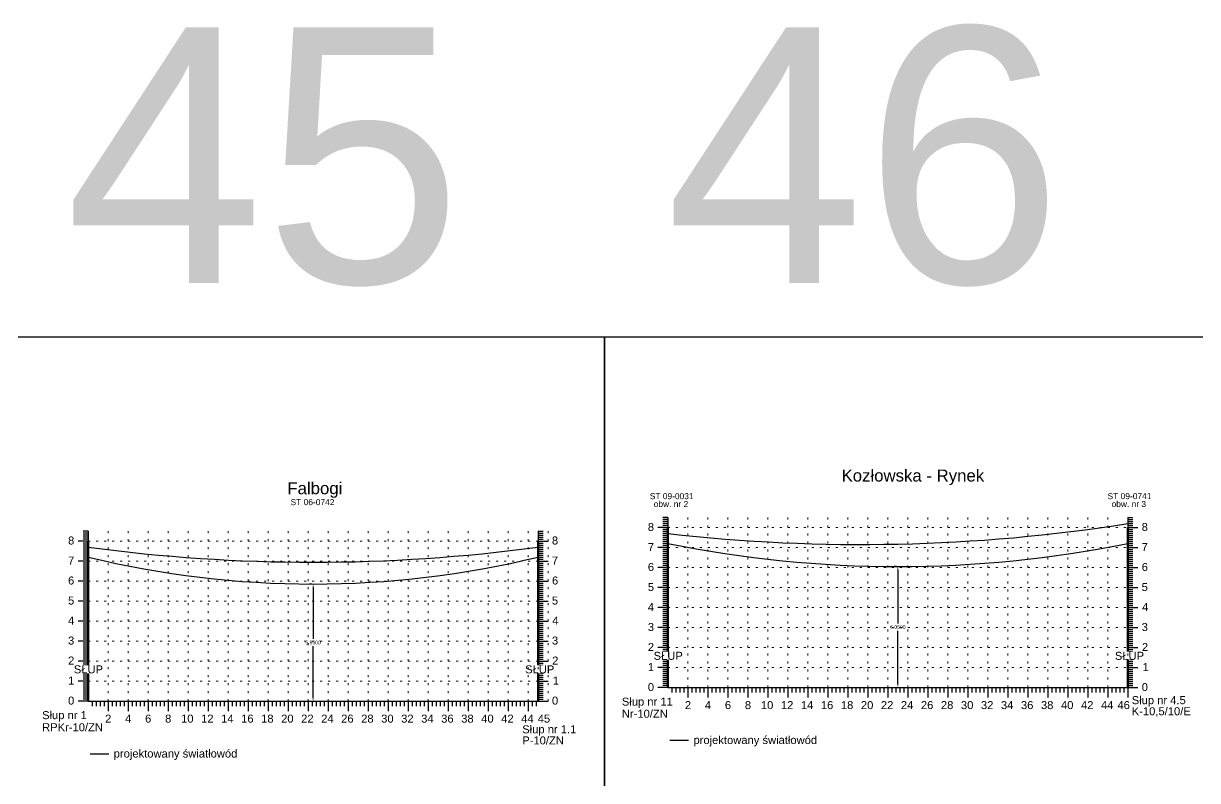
# Model space of a CAD drawing. Header units: metres. Extents: x -155 to 1812, y 681 to 886.
# Drawn here: x 1015.5 to 1074.2, y 838.4 to 876.2 of the extents above; entities that cross this region are included whole.
import ezdxf

# ---------------------------------------------------------------- set-up
doc = ezdxf.new("R2010")
doc.units = ezdxf.units.M
doc.header["$MEASUREMENT"] = 0
doc.linetypes.add('ACAD_ISO07W100', pattern=[3, 0, -3])
doc.layers.add('ramka', color=7, linetype='Continuous', plot=False)
doc.styles.get("Standard").update_dxf_attribs({"font": 'arial.ttf'})
doc.dimstyles.get("Standard").update_dxf_attribs({"dimtxt": 0.18, "dimasz": 0.18, "dimexe": 0.18, "dimexo": 0.0625, "dimgap": 0.09, "dimtad": 0, "dimtih": 1, "dimtoh": 1, "dimdec": 4, "dimzin": 0, "dimdsep": 46, "dimtxsty": 'Standard', "dimcen": 0.09, "dimadec": 0, "dimazin": 0, "dimtfac": 1, "dimtdec": 4, "dimtofl": 0, "dimtmove": 0, "dimatfit": 3, "dimfxl": 1, "dimtolj": 1, "dimtzin": 0, "dimarcsym": 0})

# ---------------------------------------------------------------- blocks, each defined once
blk = doc.blocks.new('*D214')
at = {"color": 0, "lineweight": -2}
for p, q in [((1059.14, 849.048), (1059.023, 849.048)), ((1059.203, 848.868), (1059.203, 846.205)), ((1059.203, 843.178), (1059.203, 845.841)), ((1050.365, 842.998), (1059.383, 842.998))]:
    blk.add_line(p, q, dxfattribs=at)
at = {"color": 0}
for points in [[(1059.233, 848.868), (1059.173, 848.868), (1059.203, 849.048)], [(1059.173, 843.178), (1059.233, 843.178), (1059.203, 842.998)]]:
    blk.add_solid(points, dxfattribs=at)
at = {"layer": 'Defpoints', "color": 0}
for p in [(1059.203, 849.048), (1050.303, 842.998), (1059.203, 842.998)]:
    blk.add_point(p, dxfattribs=at)
at = {"color": 0, "lineweight": 25, "insert": (1059.203, 846.023), "char_height": 0.18, "attachment_point": 5}
blk.add_mtext('\\A1;6.0500', dxfattribs=at)
blk = doc.blocks.new('*D340')
at = {"color": 0, "lineweight": -2}
for p, q in [((1029.912, 848.171), (1029.794, 848.171)), ((1029.974, 847.991), (1029.974, 845.428)), ((1029.974, 842.501), (1029.974, 845.064)), ((1021.387, 842.321), (1030.154, 842.321))]:
    blk.add_line(p, q, dxfattribs=at)
at = {"color": 0}
for points in [[(1030.004, 847.991), (1029.944, 847.991), (1029.974, 848.171)], [(1029.944, 842.501), (1030.004, 842.501), (1029.974, 842.321)]]:
    blk.add_solid(points, dxfattribs=at)
at = {"layer": 'Defpoints', "color": 0}
for p in [(1029.974, 848.171), (1021.324, 842.321), (1029.974, 842.321)]:
    blk.add_point(p, dxfattribs=at)
at = {"color": 0, "lineweight": 25, "insert": (1029.974, 845.246), "char_height": 0.18, "attachment_point": 5}
blk.add_mtext('\\A1;5.8500', dxfattribs=at)

msp = doc.modelspace()

# ---------------------------------------------------------------- linework, layer by layer
for p, q in [((1047.70284, 851.49771), (1047.45284, 851.49771)), ((1047.70284, 851.49771), (1047.70284, 842.99771)), ((1070.70284, 851.49771), (1070.70284, 842.99771)), ((1070.70284, 851.49771), (1070.95284, 851.49771)), ((1047.70284, 850.99771), (1047.20284, 850.99771)), ((1047.70284, 850.99771), (1047.20284, 850.99771)), ((1047.70284, 851.39771), (1047.45284, 851.39771)), ((1047.70284, 851.29771), (1047.45284, 851.29771)), ((1047.70284, 851.19771), (1047.45284, 851.19771)), ((1047.70284, 851.09771), (1047.45284, 851.09771)), ((1070.70284, 851.39771), (1070.95284, 851.39771)), ((1070.70284, 851.29771), (1070.95284, 851.29771)), ((1070.70284, 851.19771), (1070.95284, 851.19771)), ((1070.70284, 851.09771), (1070.95284, 851.09771)), ((1070.70284, 850.99771), (1071.20284, 850.99771)), ((1070.70284, 850.99771), (1071.20284, 850.99771)), ((1018.72405, 850.32124), (1018.22405, 850.32124)), ((1018.72405, 850.32124), (1018.22405, 850.32124)), ((1018.72405, 850.82124), (1018.47405, 850.82124)), ((1018.72405, 850.72124), (1018.47405, 850.72124)), ((1018.72405, 850.62124), (1018.47405, 850.62124)), ((1018.72405, 850.52124), (1018.47405, 850.52124)), ((1018.72405, 850.42124), (1018.47405, 850.42124)), ((1018.72405, 850.82124), (1018.72405, 842.32124)), ((1041.22405, 850.82124), (1041.22405, 842.32124)), ((1041.22405, 850.82124), (1041.47405, 850.82124)), ((1041.22405, 850.72124), (1041.47405, 850.72124)), ((1041.22405, 850.62124), (1041.47405, 850.62124)), ((1041.22405, 850.52124), (1041.47405, 850.52124)), ((1041.22405, 850.42124), (1041.47405, 850.42124)), ((1041.22405, 850.32124), (1041.72405, 850.32124)), ((1041.22405, 850.32124), (1041.72405, 850.32124)), ((1047.70284, 850.89771), (1047.45284, 850.89771)), ((1047.70284, 850.79771), (1047.45284, 850.79771)), ((1047.70284, 850.69771), (1047.45284, 850.69771)), ((1047.70284, 850.59771), (1047.45284, 850.59771)), ((1047.70284, 850.49771), (1047.45284, 850.49771)), ((1047.70284, 850.39771), (1047.45284, 850.39771)), ((1070.70284, 850.89771), (1070.95284, 850.89771)), ((1070.70284, 850.79771), (1070.95284, 850.79771)), ((1070.70284, 850.69771), (1070.95284, 850.69771)), ((1070.70284, 850.59771), (1070.95284, 850.59771)), ((1070.70284, 850.49771), (1070.95284, 850.49771)), ((1070.70284, 850.39771), (1070.95284, 850.39771)), ((1018.72405, 850.22124), (1018.47405, 850.22124)), ((1018.72405, 850.12124), (1018.47405, 850.12124)), ((1018.72405, 850.02124), (1018.47405, 850.02124)), ((1018.72405, 849.92124), (1018.47405, 849.92124)), ((1018.72405, 849.82124), (1018.47405, 849.82124)), ((1041.22405, 850.22124), (1041.47405, 850.22124)), ((1041.22405, 850.12124), (1041.47405, 850.12124)), ((1041.22405, 850.02124), (1041.47405, 850.02124)), ((1041.22405, 849.92124), (1041.47405, 849.92124)), ((1041.22405, 849.82124), (1041.47405, 849.82124)), ((1047.70284, 849.99771), (1047.20284, 849.99771)), ((1047.70284, 849.99771), (1047.20284, 849.99771)), ((1047.70284, 850.29771), (1047.45284, 850.29771)), ((1047.70284, 850.19771), (1047.45284, 850.19771)), ((1047.70284, 850.09771), (1047.45284, 850.09771)), ((1047.70284, 849.89771), (1047.45284, 849.89771)), ((1047.70284, 849.79771), (1047.45284, 849.79771)), ((1070.70284, 850.29771), (1070.95284, 850.29771)), ((1070.70284, 850.19771), (1070.95284, 850.19771)), ((1070.70284, 850.09771), (1070.95284, 850.09771)), ((1070.70284, 849.99771), (1071.20284, 849.99771)), ((1070.70284, 849.99771), (1071.20284, 849.99771)), ((1070.70284, 849.89771), (1070.95284, 849.89771)), ((1070.70284, 849.79771), (1070.95284, 849.79771)), ((1018.72405, 849.32124), (1018.22405, 849.32124)), ((1018.72405, 849.32124), (1018.22405, 849.32124)), ((1018.72405, 849.72124), (1018.47405, 849.72124)), ((1018.72405, 849.62124), (1018.47405, 849.62124)), ((1018.72405, 849.52124), (1018.47405, 849.52124)), ((1018.72405, 849.42124), (1018.47405, 849.42124)), ((1018.72405, 849.22124), (1018.47405, 849.22124)), ((1041.22405, 849.72124), (1041.47405, 849.72124)), ((1041.22405, 849.62124), (1041.47405, 849.62124)), ((1041.22405, 849.52124), (1041.47405, 849.52124)), ((1041.22405, 849.42124), (1041.47405, 849.42124)), ((1041.22405, 849.32124), (1041.72405, 849.32124)), ((1041.22405, 849.32124), (1041.72405, 849.32124)), ((1041.22405, 849.22124), (1041.47405, 849.22124)), ((1047.70284, 849.69771), (1047.45284, 849.69771)), ((1047.70284, 849.59771), (1047.45284, 849.59771)), ((1047.70284, 849.49771), (1047.45284, 849.49771)), ((1047.70284, 849.39771), (1047.45284, 849.39771)), ((1047.70284, 849.29771), (1047.45284, 849.29771)), ((1047.70284, 849.19771), (1047.45284, 849.19771)), ((1070.70284, 849.69771), (1070.95284, 849.69771)), ((1070.70284, 849.59771), (1070.95284, 849.59771)), ((1070.70284, 849.49771), (1070.95284, 849.49771)), ((1070.70284, 849.39771), (1070.95284, 849.39771)), ((1070.70284, 849.29771), (1070.95284, 849.29771)), ((1070.70284, 849.19771), (1070.95284, 849.19771)), ((1018.72405, 849.12124), (1018.47405, 849.12124)), ((1018.72405, 849.02124), (1018.47405, 849.02124)), ((1018.72405, 848.92124), (1018.47405, 848.92124)), ((1018.72405, 848.82124), (1018.47405, 848.82124)), ((1018.72405, 848.72124), (1018.47405, 848.72124)), ((1018.72405, 848.62124), (1018.47405, 848.62124)), ((1041.22405, 849.12124), (1041.47405, 849.12124)), ((1041.22405, 849.02124), (1041.47405, 849.02124)), ((1041.22405, 848.92124), (1041.47405, 848.92124)), ((1041.22405, 848.82124), (1041.47405, 848.82124)), ((1041.22405, 848.72124), (1041.47405, 848.72124)), ((1041.22405, 848.62124), (1041.47405, 848.62124)), ((1047.70284, 848.99771), (1047.20284, 848.99771)), ((1047.70284, 848.99771), (1047.20284, 848.99771)), ((1047.70284, 849.09771), (1047.45284, 849.09771)), ((1047.70284, 848.89771), (1047.45284, 848.89771)), ((1047.70284, 848.79771), (1047.45284, 848.79771)), ((1047.70284, 848.69771), (1047.45284, 848.69771)), ((1047.70284, 848.59771), (1047.45284, 848.59771)), ((1070.70284, 849.09771), (1070.95284, 849.09771)), ((1070.70284, 848.99771), (1071.20284, 848.99771)), ((1070.70284, 848.99771), (1071.20284, 848.99771)), ((1070.70284, 848.89771), (1070.95284, 848.89771)), ((1070.70284, 848.79771), (1070.95284, 848.79771)), ((1070.70284, 848.69771), (1070.95284, 848.69771)), ((1070.70284, 848.59771), (1070.95284, 848.59771)), ((1018.72405, 848.32124), (1018.22405, 848.32124)), ((1018.72405, 848.32124), (1018.22405, 848.32124)), ((1018.72405, 848.52124), (1018.47405, 848.52124)), ((1018.72405, 848.42124), (1018.47405, 848.42124)), ((1018.72405, 848.22124), (1018.47405, 848.22124)), ((1018.72405, 848.12124), (1018.47405, 848.12124)), ((1018.72405, 848.02124), (1018.47405, 848.02124)), ((1041.22405, 848.52124), (1041.47405, 848.52124)), ((1041.22405, 848.42124), (1041.47405, 848.42124)), ((1041.22405, 848.32124), (1041.72405, 848.32124)), ((1041.22405, 848.32124), (1041.72405, 848.32124)), ((1041.22405, 848.22124), (1041.47405, 848.22124)), ((1041.22405, 848.12124), (1041.47405, 848.12124)), ((1041.22405, 848.02124), (1041.47405, 848.02124)), ((1047.70284, 847.99771), (1047.20284, 847.99771)), ((1047.70284, 847.99771), (1047.20284, 847.99771)), ((1047.70284, 848.49771), (1047.45284, 848.49771)), ((1047.70284, 848.39771), (1047.45284, 848.39771)), ((1047.70284, 848.29771), (1047.45284, 848.29771)), ((1047.70284, 848.19771), (1047.45284, 848.19771)), ((1047.70284, 848.09771), (1047.45284, 848.09771)), ((1070.70284, 848.49771), (1070.95284, 848.49771)), ((1070.70284, 848.39771), (1070.95284, 848.39771)), ((1070.70284, 848.29771), (1070.95284, 848.29771)), ((1070.70284, 848.19771), (1070.95284, 848.19771)), ((1070.70284, 848.09771), (1070.95284, 848.09771)), ((1070.70284, 847.99771), (1071.20284, 847.99771)), ((1070.70284, 847.99771), (1071.20284, 847.99771)), ((1018.72405, 847.92124), (1018.47405, 847.92124)), ((1018.72405, 847.82124), (1018.47405, 847.82124)), ((1018.72405, 847.72124), (1018.47405, 847.72124)), ((1018.72405, 847.62124), (1018.47405, 847.62124)), ((1018.72405, 847.52124), (1018.47405, 847.52124)), ((1018.72405, 847.42124), (1018.47405, 847.42124)), ((1041.22405, 847.92124), (1041.47405, 847.92124)), ((1041.22405, 847.82124), (1041.47405, 847.82124)), ((1041.22405, 847.72124), (1041.47405, 847.72124)), ((1041.22405, 847.62124), (1041.47405, 847.62124)), ((1041.22405, 847.52124), (1041.47405, 847.52124)), ((1041.22405, 847.42124), (1041.47405, 847.42124)), ((1047.70284, 847.89771), (1047.45284, 847.89771)), ((1047.70284, 847.79771), (1047.45284, 847.79771)), ((1047.70284, 847.69771), (1047.45284, 847.69771)), ((1047.70284, 847.59771), (1047.45284, 847.59771)), ((1047.70284, 847.49771), (1047.45284, 847.49771)), ((1047.70284, 847.39771), (1047.45284, 847.39771)), ((1070.70284, 847.89771), (1070.95284, 847.89771)), ((1070.70284, 847.79771), (1070.95284, 847.79771)), ((1070.70284, 847.69771), (1070.95284, 847.69771)), ((1070.70284, 847.59771), (1070.95284, 847.59771)), ((1070.70284, 847.49771), (1070.95284, 847.49771)), ((1070.70284, 847.39771), (1070.95284, 847.39771)), ((1018.72405, 847.32124), (1018.22405, 847.32124)), ((1018.72405, 847.32124), (1018.22405, 847.32124)), ((1018.72405, 847.22124), (1018.47405, 847.22124)), ((1018.72405, 847.12124), (1018.47405, 847.12124)), ((1018.72405, 847.02124), (1018.47405, 847.02124)), ((1018.72405, 846.92124), (1018.47405, 846.92124)), ((1018.72405, 846.82124), (1018.47405, 846.82124)), ((1041.22405, 847.32124), (1041.72405, 847.32124)), ((1041.22405, 847.32124), (1041.72405, 847.32124)), ((1041.22405, 847.22124), (1041.47405, 847.22124)), ((1041.22405, 847.12124), (1041.47405, 847.12124)), ((1041.22405, 847.02124), (1041.47405, 847.02124)), ((1041.22405, 846.92124), (1041.47405, 846.92124)), ((1041.22405, 846.82124), (1041.47405, 846.82124)), ((1047.70284, 846.99771), (1047.20284, 846.99771)), ((1047.70284, 846.99771), (1047.20284, 846.99771)), ((1047.70284, 847.29771), (1047.45284, 847.29771)), ((1047.70284, 847.19771), (1047.45284, 847.19771)), ((1047.70284, 847.09771), (1047.45284, 847.09771)), ((1047.70284, 846.89771), (1047.45284, 846.89771)), ((1047.70284, 846.79771), (1047.45284, 846.79771)), ((1070.70284, 847.29771), (1070.95284, 847.29771)), ((1070.70284, 847.19771), (1070.95284, 847.19771)), ((1070.70284, 847.09771), (1070.95284, 847.09771)), ((1070.70284, 846.99771), (1071.20284, 846.99771)), ((1070.70284, 846.99771), (1071.20284, 846.99771)), ((1070.70284, 846.89771), (1070.95284, 846.89771)), ((1070.70284, 846.79771), (1070.95284, 846.79771)), ((1018.72405, 846.32124), (1018.22405, 846.32124)), ((1018.72405, 846.32124), (1018.22405, 846.32124)), ((1018.72405, 846.72124), (1018.47405, 846.72124)), ((1018.72405, 846.62124), (1018.47405, 846.62124)), ((1018.72405, 846.52124), (1018.47405, 846.52124)), ((1018.72405, 846.42124), (1018.47405, 846.42124)), ((1018.72405, 846.22124), (1018.47405, 846.22124)), ((1041.22405, 846.72124), (1041.47405, 846.72124)), ((1041.22405, 846.62124), (1041.47405, 846.62124)), ((1041.22405, 846.52124), (1041.47405, 846.52124)), ((1041.22405, 846.42124), (1041.47405, 846.42124)), ((1041.22405, 846.32124), (1041.72405, 846.32124)), ((1041.22405, 846.32124), (1041.72405, 846.32124)), ((1041.22405, 846.22124), (1041.47405, 846.22124)), ((1047.70284, 846.69771), (1047.45284, 846.69771)), ((1047.70284, 846.59771), (1047.45284, 846.59771)), ((1047.70284, 846.49771), (1047.45284, 846.49771)), ((1047.70284, 846.39771), (1047.45284, 846.39771)), ((1047.70284, 846.29771), (1047.45284, 846.29771)), ((1070.70284, 846.69771), (1070.95284, 846.69771)), ((1070.70284, 846.59771), (1070.95284, 846.59771)), ((1070.70284, 846.49771), (1070.95284, 846.49771)), ((1070.70284, 846.39771), (1070.95284, 846.39771)), ((1070.70284, 846.29771), (1070.95284, 846.29771)), ((1018.72405, 846.12124), (1018.47405, 846.12124)), ((1018.72405, 846.02124), (1018.47405, 846.02124)), ((1018.72405, 845.92124), (1018.47405, 845.92124)), ((1018.72405, 845.82124), (1018.47405, 845.82124)), ((1018.72405, 845.72124), (1018.47405, 845.72124)), ((1018.72405, 845.62124), (1018.47405, 845.62124)), ((1041.22405, 846.12124), (1041.47405, 846.12124)), ((1041.22405, 846.02124), (1041.47405, 846.02124)), ((1041.22405, 845.92124), (1041.47405, 845.92124)), ((1041.22405, 845.82124), (1041.47405, 845.82124)), ((1041.22405, 845.72124), (1041.47405, 845.72124)), ((1041.22405, 845.62124), (1041.47405, 845.62124)), ((1047.70284, 845.99771), (1047.20284, 845.99771)), ((1047.70284, 845.99771), (1047.20284, 845.99771)), ((1047.70284, 846.19771), (1047.45284, 846.19771)), ((1047.70284, 846.09771), (1047.45284, 846.09771)), ((1047.70284, 845.89771), (1047.45284, 845.89771)), ((1047.70284, 845.79771), (1047.45284, 845.79771)), ((1047.70284, 845.69771), (1047.45284, 845.69771)), ((1070.70284, 846.19771), (1070.95284, 846.19771)), ((1070.70284, 846.09771), (1070.95284, 846.09771)), ((1070.70284, 845.99771), (1071.20284, 845.99771)), ((1070.70284, 845.99771), (1071.20284, 845.99771)), ((1070.70284, 845.89771), (1070.95284, 845.89771)), ((1070.70284, 845.79771), (1070.95284, 845.79771)), ((1070.70284, 845.69771), (1070.95284, 845.69771)), ((1018.72405, 845.32124), (1018.22405, 845.32124)), ((1018.72405, 845.32124), (1018.22405, 845.32124)), ((1018.72405, 845.52124), (1018.47405, 845.52124)), ((1018.72405, 845.42124), (1018.47405, 845.42124)), ((1018.72405, 845.22124), (1018.47405, 845.22124)), ((1018.72405, 845.12124), (1018.47405, 845.12124)), ((1041.22405, 845.52124), (1041.47405, 845.52124)), ((1041.22405, 845.42124), (1041.47405, 845.42124)), ((1041.22405, 845.32124), (1041.72405, 845.32124)), ((1041.22405, 845.32124), (1041.72405, 845.32124)), ((1041.22405, 845.22124), (1041.47405, 845.22124)), ((1041.22405, 845.12124), (1041.47405, 845.12124)), ((1047.70284, 845.59771), (1047.45284, 845.59771)), ((1047.70284, 845.49771), (1047.45284, 845.49771)), ((1047.70284, 845.39771), (1047.45284, 845.39771)), ((1047.70284, 845.29771), (1047.45284, 845.29771)), ((1047.70284, 845.19771), (1047.45284, 845.19771)), ((1047.70284, 845.09771), (1047.45284, 845.09771)), ((1070.70284, 845.59771), (1070.95284, 845.59771)), ((1070.70284, 845.49771), (1070.95284, 845.49771)), ((1070.70284, 845.39771), (1070.95284, 845.39771)), ((1070.70284, 845.29771), (1070.95284, 845.29771)), ((1070.70284, 845.19771), (1070.95284, 845.19771)), ((1070.70284, 845.09771), (1070.95284, 845.09771)), ((1018.72405, 845.02124), (1018.47405, 845.02124)), ((1018.72405, 844.92124), (1018.47405, 844.92124)), ((1018.72405, 844.82124), (1018.47405, 844.82124)), ((1018.72405, 844.72124), (1018.47405, 844.72124)), ((1018.72405, 844.62124), (1018.47405, 844.62124)), ((1018.72405, 844.52124), (1018.47405, 844.52124)), ((1041.22405, 845.02124), (1041.47405, 845.02124)), ((1041.22405, 844.92124), (1041.47405, 844.92124)), ((1041.22405, 844.82124), (1041.47405, 844.82124)), ((1041.22405, 844.72124), (1041.47405, 844.72124)), ((1041.22405, 844.62124), (1041.47405, 844.62124)), ((1041.22405, 844.52124), (1041.47405, 844.52124)), ((1047.70284, 844.99771), (1047.20284, 844.99771)), ((1047.70284, 844.99771), (1047.20284, 844.99771)), ((1047.70284, 844.89771), (1047.45284, 844.89771)), ((1047.70284, 844.79771), (1047.45284, 844.79771)), ((1047.70284, 844.69771), (1047.45284, 844.69771)), ((1047.70284, 844.59771), (1047.45284, 844.59771)), ((1047.70284, 844.49771), (1047.45284, 844.49771)), ((1070.70284, 844.99771), (1071.20284, 844.99771)), ((1070.70284, 844.99771), (1071.20284, 844.99771)), ((1070.70284, 844.89771), (1070.95284, 844.89771)), ((1070.70284, 844.79771), (1070.95284, 844.79771)), ((1070.70284, 844.69771), (1070.95284, 844.69771)), ((1070.70284, 844.59771), (1070.95284, 844.59771)), ((1070.70284, 844.49771), (1070.95284, 844.49771)), ((1018.72405, 844.32124), (1018.22405, 844.32124)), ((1018.72405, 844.32124), (1018.22405, 844.32124)), ((1018.72405, 844.42124), (1018.47405, 844.42124)), ((1018.72405, 844.22124), (1018.47405, 844.22124)), ((1018.72405, 844.12124), (1018.47405, 844.12124)), ((1018.72405, 844.02124), (1018.47405, 844.02124)), ((1018.72405, 843.92124), (1018.47405, 843.92124)), ((1041.22405, 844.42124), (1041.47405, 844.42124)), ((1041.22405, 844.32124), (1041.72405, 844.32124)), ((1041.22405, 844.32124), (1041.72405, 844.32124)), ((1041.22405, 844.22124), (1041.47405, 844.22124)), ((1041.22405, 844.12124), (1041.47405, 844.12124)), ((1041.22405, 844.02124), (1041.47405, 844.02124)), ((1041.22405, 843.92124), (1041.47405, 843.92124)), ((1047.70284, 843.99771), (1047.20284, 843.99771)), ((1047.70284, 843.99771), (1047.20284, 843.99771)), ((1047.70284, 844.39771), (1047.45284, 844.39771)), ((1047.70284, 844.29771), (1047.45284, 844.29771)), ((1047.70284, 844.19771), (1047.45284, 844.19771)), ((1047.70284, 844.09771), (1047.45284, 844.09771)), ((1047.70284, 843.89771), (1047.45284, 843.89771)), ((1070.70284, 844.39771), (1070.95284, 844.39771)), ((1070.70284, 844.29771), (1070.95284, 844.29771)), ((1070.70284, 844.19771), (1070.95284, 844.19771)), ((1070.70284, 844.09771), (1070.95284, 844.09771)), ((1070.70284, 843.99771), (1071.20284, 843.99771)), ((1070.70284, 843.99771), (1071.20284, 843.99771)), ((1070.70284, 843.89771), (1070.95284, 843.89771)), ((1018.72405, 843.32124), (1018.22405, 843.32124)), ((1018.72405, 843.32124), (1018.22405, 843.32124)), ((1018.72405, 843.82124), (1018.47405, 843.82124)), ((1018.72405, 843.72124), (1018.47405, 843.72124)), ((1018.72405, 843.62124), (1018.47405, 843.62124)), ((1018.72405, 843.52124), (1018.47405, 843.52124)), ((1018.72405, 843.42124), (1018.47405, 843.42124)), ((1041.22405, 843.82124), (1041.47405, 843.82124)), ((1041.22405, 843.72124), (1041.47405, 843.72124)), ((1041.22405, 843.62124), (1041.47405, 843.62124)), ((1041.22405, 843.52124), (1041.47405, 843.52124)), ((1041.22405, 843.42124), (1041.47405, 843.42124)), ((1041.22405, 843.32124), (1041.72405, 843.32124)), ((1041.22405, 843.32124), (1041.72405, 843.32124)), ((1047.70284, 843.79771), (1047.45284, 843.79771)), ((1047.70284, 843.69771), (1047.45284, 843.69771)), ((1047.70284, 843.59771), (1047.45284, 843.59771)), ((1047.70284, 843.49771), (1047.45284, 843.49771)), ((1047.70284, 843.39771), (1047.45284, 843.39771)), ((1047.70284, 843.29771), (1047.45284, 843.29771)), ((1070.70284, 843.79771), (1070.95284, 843.79771)), ((1070.70284, 843.69771), (1070.95284, 843.69771)), ((1070.70284, 843.59771), (1070.95284, 843.59771)), ((1070.70284, 843.49771), (1070.95284, 843.49771)), ((1070.70284, 843.39771), (1070.95284, 843.39771)), ((1070.70284, 843.29771), (1070.95284, 843.29771)), ((1018.72405, 843.22124), (1018.47405, 843.22124)), ((1018.72405, 843.12124), (1018.47405, 843.12124)), ((1018.72405, 843.02124), (1018.47405, 843.02124)), ((1018.72405, 842.92124), (1018.47405, 842.92124)), ((1018.72405, 842.82124), (1018.47405, 842.82124)), ((1018.72405, 842.72124), (1018.47405, 842.72124)), ((1041.22405, 843.22124), (1041.47405, 843.22124)), ((1041.22405, 843.12124), (1041.47405, 843.12124)), ((1041.22405, 843.02124), (1041.47405, 843.02124)), ((1041.22405, 842.92124), (1041.47405, 842.92124)), ((1041.22405, 842.82124), (1041.47405, 842.82124)), ((1041.22405, 842.72124), (1041.47405, 842.72124)), ((1047.70284, 842.99771), (1047.20284, 842.99771)), ((1047.70284, 843.19771), (1047.45284, 843.19771)), ((1047.70284, 843.09771), (1047.45284, 843.09771)), ((1047.70284, 842.99771), (1047.45284, 842.99771)), ((1047.70284, 842.99771), (1070.70284, 842.99771)), ((1047.90284, 842.99771), (1047.90284, 842.74771)), ((1048.10284, 842.99771), (1048.10284, 842.74771)), ((1048.30284, 842.99771), (1048.30284, 842.74771)), ((1048.50284, 842.99771), (1048.50284, 842.74771)), ((1048.70284, 842.99771), (1048.70284, 842.49771)), ((1048.90284, 842.99771), (1048.90284, 842.74771)), ((1049.10284, 842.99771), (1049.10284, 842.74771)), ((1049.30284, 842.99771), (1049.30284, 842.74771)), ((1049.50284, 842.99771), (1049.50284, 842.74771)), ((1049.70284, 842.99771), (1049.70284, 842.49771)), ((1049.90284, 842.99771), (1049.90284, 842.74771)), ((1050.10284, 842.99771), (1050.10284, 842.74771)), ((1050.30284, 842.99771), (1050.30284, 842.74771)), ((1050.50284, 842.99771), (1050.50284, 842.74771)), ((1050.70284, 842.99771), (1050.70284, 842.49771)), ((1050.90284, 842.99771), (1050.90284, 842.74771)), ((1051.10284, 842.99771), (1051.10284, 842.74771)), ((1051.30284, 842.99771), (1051.30284, 842.74771)), ((1051.50284, 842.99771), (1051.50284, 842.74771)), ((1051.70284, 842.99771), (1051.70284, 842.49771)), ((1051.90284, 842.99771), (1051.90284, 842.74771)), ((1052.10284, 842.99771), (1052.10284, 842.74771)), ((1052.30284, 842.99771), (1052.30284, 842.74771)), ((1052.50284, 842.99771), (1052.50284, 842.74771)), ((1052.70284, 842.99771), (1052.70284, 842.49771)), ((1052.90284, 842.99771), (1052.90284, 842.74771)), ((1053.10284, 842.99771), (1053.10284, 842.74771)), ((1053.30284, 842.99771), (1053.30284, 842.74771)), ((1053.50284, 842.99771), (1053.50284, 842.74771)), ((1053.70284, 842.99771), (1053.70284, 842.49771)), ((1053.90284, 842.99771), (1053.90284, 842.74771)), ((1054.10284, 842.99771), (1054.10284, 842.74771)), ((1054.30284, 842.99771), (1054.30284, 842.74771)), ((1054.50284, 842.99771), (1054.50284, 842.74771)), ((1054.70284, 842.99771), (1054.70284, 842.49771)), ((1054.90284, 842.99771), (1054.90284, 842.74771)), ((1055.10284, 842.99771), (1055.10284, 842.74771)), ((1055.30284, 842.99771), (1055.30284, 842.74771)), ((1055.50284, 842.99771), (1055.50284, 842.74771)), ((1055.70284, 842.99771), (1055.70284, 842.49771)), ((1055.90284, 842.99771), (1055.90284, 842.74771)), ((1056.10284, 842.99771), (1056.10284, 842.74771)), ((1056.30284, 842.99771), (1056.30284, 842.74771)), ((1056.50284, 842.99771), (1056.50284, 842.74771)), ((1056.70284, 842.99771), (1056.70284, 842.49771)), ((1056.90284, 842.99771), (1056.90284, 842.74771)), ((1057.10284, 842.99771), (1057.10284, 842.74771)), ((1057.30284, 842.99771), (1057.30284, 842.74771)), ((1057.50284, 842.99771), (1057.50284, 842.74771)), ((1057.70284, 842.99771), (1057.70284, 842.49771)), ((1057.90284, 842.99771), (1057.90284, 842.74771)), ((1058.10284, 842.99771), (1058.10284, 842.74771)), ((1058.30284, 842.99771), (1058.30284, 842.74771)), ((1058.50284, 842.99771), (1058.50284, 842.74771)), ((1058.70284, 842.99771), (1058.70284, 842.49771)), ((1058.90284, 842.99771), (1058.90284, 842.74771)), ((1059.10284, 842.99771), (1059.10284, 842.74771)), ((1059.30284, 842.99771), (1059.30284, 842.74771)), ((1059.50284, 842.99771), (1059.50284, 842.74771)), ((1059.70284, 842.99771), (1059.70284, 842.49771)), ((1059.90284, 842.99771), (1059.90284, 842.74771)), ((1060.10284, 842.99771), (1060.10284, 842.74771)), ((1060.30284, 842.99771), (1060.30284, 842.74771)), ((1060.50284, 842.99771), (1060.50284, 842.74771)), ((1060.70284, 842.99771), (1060.70284, 842.49771)), ((1060.90284, 842.99771), (1060.90284, 842.74771)), ((1061.10284, 842.99771), (1061.10284, 842.74771)), ((1061.30284, 842.99771), (1061.30284, 842.74771)), ((1061.50284, 842.99771), (1061.50284, 842.74771)), ((1061.70284, 842.99771), (1061.70284, 842.49771)), ((1061.90284, 842.99771), (1061.90284, 842.74771)), ((1062.10284, 842.99771), (1062.10284, 842.74771)), ((1062.30284, 842.99771), (1062.30284, 842.74771)), ((1062.50284, 842.99771), (1062.50284, 842.74771)), ((1062.70284, 842.99771), (1062.70284, 842.49771)), ((1062.90284, 842.99771), (1062.90284, 842.74771)), ((1063.10284, 842.99771), (1063.10284, 842.74771)), ((1063.30284, 842.99771), (1063.30284, 842.74771)), ((1063.50284, 842.99771), (1063.50284, 842.74771)), ((1063.70284, 842.99771), (1063.70284, 842.49771)), ((1063.90284, 842.99771), (1063.90284, 842.74771)), ((1064.10284, 842.99771), (1064.10284, 842.74771)), ((1064.30284, 842.99771), (1064.30284, 842.74771)), ((1064.50284, 842.99771), (1064.50284, 842.74771)), ((1064.70284, 842.99771), (1064.70284, 842.49771)), ((1064.90284, 842.99771), (1064.90284, 842.74771)), ((1065.10284, 842.99771), (1065.10284, 842.74771)), ((1065.30284, 842.99771), (1065.30284, 842.74771)), ((1065.50284, 842.99771), (1065.50284, 842.74771)), ((1065.70284, 842.99771), (1065.70284, 842.49771)), ((1065.90284, 842.99771), (1065.90284, 842.74771)), ((1066.10284, 842.99771), (1066.10284, 842.74771)), ((1066.30284, 842.99771), (1066.30284, 842.74771)), ((1066.50284, 842.99771), (1066.50284, 842.74771)), ((1066.70284, 842.99771), (1066.70284, 842.49771)), ((1066.70284, 842.99771), (1066.70284, 842.49771)), ((1066.90284, 842.99771), (1066.90284, 842.74771)), ((1067.10284, 842.99771), (1067.10284, 842.74771)), ((1067.30284, 842.99771), (1067.30284, 842.74771)), ((1067.50284, 842.99771), (1067.50284, 842.74771)), ((1067.70284, 842.99771), (1067.70284, 842.49771)), ((1067.70284, 842.99771), (1067.70284, 842.49771)), ((1067.90284, 842.99771), (1067.90284, 842.74771)), ((1068.10284, 842.99771), (1068.10284, 842.74771)), ((1068.30284, 842.99771), (1068.30284, 842.74771)), ((1068.50284, 842.99771), (1068.50284, 842.74771)), ((1068.70284, 842.99771), (1068.70284, 842.49771)), ((1068.70284, 842.99771), (1068.70284, 842.49771)), ((1068.90284, 842.99771), (1068.90284, 842.74771)), ((1069.10284, 842.99771), (1069.10284, 842.74771)), ((1069.30284, 842.99771), (1069.30284, 842.74771)), ((1069.50284, 842.99771), (1069.50284, 842.74771)), ((1069.70284, 842.99771), (1069.70284, 842.49771)), ((1069.70284, 842.99771), (1069.70284, 842.49771)), ((1069.90284, 842.99771), (1069.90284, 842.74771)), ((1070.10284, 842.99771), (1070.10284, 842.74771)), ((1070.30284, 842.99771), (1070.30284, 842.74771)), ((1070.50284, 842.99771), (1070.50284, 842.74771)), ((1070.70284, 843.19771), (1070.95284, 843.19771)), ((1070.70284, 843.09771), (1070.95284, 843.09771)), ((1070.70284, 842.99771), (1071.20284, 842.99771)), ((1070.70284, 842.99771), (1070.95284, 842.99771)), ((1070.70284, 842.99771), (1070.70284, 842.49771)), ((1018.72405, 842.32124), (1018.22405, 842.32124)), ((1018.72405, 842.62124), (1018.47405, 842.62124)), ((1018.72405, 842.52124), (1018.47405, 842.52124)), ((1018.72405, 842.42124), (1018.47405, 842.42124)), ((1018.72405, 842.32124), (1018.47405, 842.32124)), ((1018.72405, 842.32124), (1041.22405, 842.32124)), ((1018.92405, 842.32124), (1018.92405, 842.07124)), ((1019.12405, 842.32124), (1019.12405, 842.07124)), ((1019.32405, 842.32124), (1019.32405, 842.07124)), ((1019.52405, 842.32124), (1019.52405, 842.07124)), ((1019.72405, 842.32124), (1019.72405, 841.82124)), ((1019.92405, 842.32124), (1019.92405, 842.07124)), ((1020.12405, 842.32124), (1020.12405, 842.07124)), ((1020.32405, 842.32124), (1020.32405, 842.07124)), ((1020.52405, 842.32124), (1020.52405, 842.07124)), ((1020.72405, 842.32124), (1020.72405, 841.82124)), ((1020.92405, 842.32124), (1020.92405, 842.07124)), ((1021.12405, 842.32124), (1021.12405, 842.07124)), ((1021.32405, 842.32124), (1021.32405, 842.07124)), ((1021.52405, 842.32124), (1021.52405, 842.07124)), ((1021.72405, 842.32124), (1021.72405, 841.82124)), ((1021.92405, 842.32124), (1021.92405, 842.07124)), ((1022.12405, 842.32124), (1022.12405, 842.07124)), ((1022.32405, 842.32124), (1022.32405, 842.07124)), ((1022.52405, 842.32124), (1022.52405, 842.07124)), ((1022.72405, 842.32124), (1022.72405, 841.82124)), ((1022.92405, 842.32124), (1022.92405, 842.07124)), ((1023.12405, 842.32124), (1023.12405, 842.07124)), ((1023.32405, 842.32124), (1023.32405, 842.07124)), ((1023.52405, 842.32124), (1023.52405, 842.07124)), ((1023.72405, 842.32124), (1023.72405, 841.82124)), ((1023.92405, 842.32124), (1023.92405, 842.07124)), ((1024.12405, 842.32124), (1024.12405, 842.07124)), ((1024.32405, 842.32124), (1024.32405, 842.07124)), ((1024.52405, 842.32124), (1024.52405, 842.07124)), ((1024.72405, 842.32124), (1024.72405, 841.82124)), ((1024.92405, 842.32124), (1024.92405, 842.07124)), ((1025.12405, 842.32124), (1025.12405, 842.07124)), ((1025.32405, 842.32124), (1025.32405, 842.07124)), ((1025.52405, 842.32124), (1025.52405, 842.07124)), ((1025.72405, 842.32124), (1025.72405, 841.82124)), ((1025.92405, 842.32124), (1025.92405, 842.07124)), ((1026.12405, 842.32124), (1026.12405, 842.07124)), ((1026.32405, 842.32124), (1026.32405, 842.07124)), ((1026.52405, 842.32124), (1026.52405, 842.07124)), ((1026.72405, 842.32124), (1026.72405, 841.82124)), ((1026.92405, 842.32124), (1026.92405, 842.07124)), ((1027.12405, 842.32124), (1027.12405, 842.07124)), ((1027.32405, 842.32124), (1027.32405, 842.07124)), ((1027.52405, 842.32124), (1027.52405, 842.07124)), ((1027.72405, 842.32124), (1027.72405, 841.82124)), ((1027.92405, 842.32124), (1027.92405, 842.07124)), ((1028.12405, 842.32124), (1028.12405, 842.07124)), ((1028.32405, 842.32124), (1028.32405, 842.07124)), ((1028.52405, 842.32124), (1028.52405, 842.07124)), ((1028.72405, 842.32124), (1028.72405, 841.82124)), ((1028.92405, 842.32124), (1028.92405, 842.07124)), ((1029.12405, 842.32124), (1029.12405, 842.07124)), ((1029.32405, 842.32124), (1029.32405, 842.07124)), ((1029.52405, 842.32124), (1029.52405, 842.07124)), ((1029.72405, 842.32124), (1029.72405, 841.82124)), ((1029.92405, 842.32124), (1029.92405, 842.07124)), ((1030.12405, 842.32124), (1030.12405, 842.07124)), ((1030.32405, 842.32124), (1030.32405, 842.07124)), ((1030.52405, 842.32124), (1030.52405, 842.07124)), ((1030.72405, 842.32124), (1030.72405, 841.82124)), ((1030.92405, 842.32124), (1030.92405, 842.07124)), ((1031.12405, 842.32124), (1031.12405, 842.07124)), ((1031.32405, 842.32124), (1031.32405, 842.07124)), ((1031.52405, 842.32124), (1031.52405, 842.07124)), ((1031.72405, 842.32124), (1031.72405, 841.82124)), ((1031.92405, 842.32124), (1031.92405, 842.07124)), ((1032.12405, 842.32124), (1032.12405, 842.07124)), ((1032.32405, 842.32124), (1032.32405, 842.07124)), ((1032.52405, 842.32124), (1032.52405, 842.07124)), ((1032.72405, 842.32124), (1032.72405, 841.82124)), ((1032.92405, 842.32124), (1032.92405, 842.07124)), ((1033.12405, 842.32124), (1033.12405, 842.07124)), ((1033.32405, 842.32124), (1033.32405, 842.07124)), ((1033.52405, 842.32124), (1033.52405, 842.07124)), ((1033.72405, 842.32124), (1033.72405, 841.82124)), ((1033.92405, 842.32124), (1033.92405, 842.07124)), ((1034.12405, 842.32124), (1034.12405, 842.07124)), ((1034.32405, 842.32124), (1034.32405, 842.07124)), ((1034.52405, 842.32124), (1034.52405, 842.07124)), ((1034.72405, 842.32124), (1034.72405, 841.82124)), ((1034.92405, 842.32124), (1034.92405, 842.07124)), ((1035.12405, 842.32124), (1035.12405, 842.07124)), ((1035.32405, 842.32124), (1035.32405, 842.07124)), ((1035.52405, 842.32124), (1035.52405, 842.07124)), ((1035.72405, 842.32124), (1035.72405, 841.82124)), ((1035.92405, 842.32124), (1035.92405, 842.07124)), ((1036.12405, 842.32124), (1036.12405, 842.07124)), ((1036.32405, 842.32124), (1036.32405, 842.07124)), ((1036.52405, 842.32124), (1036.52405, 842.07124)), ((1036.72405, 842.32124), (1036.72405, 841.82124)), ((1036.92405, 842.32124), (1036.92405, 842.07124)), ((1037.12405, 842.32124), (1037.12405, 842.07124)), ((1037.32405, 842.32124), (1037.32405, 842.07124)), ((1037.52405, 842.32124), (1037.52405, 842.07124)), ((1037.72405, 842.32124), (1037.72405, 841.82124)), ((1037.72405, 842.32124), (1037.72405, 841.82124)), ((1037.92405, 842.32124), (1037.92405, 842.07124)), ((1038.12405, 842.32124), (1038.12405, 842.07124)), ((1038.32405, 842.32124), (1038.32405, 842.07124)), ((1038.52405, 842.32124), (1038.52405, 842.07124)), ((1038.72405, 842.32124), (1038.72405, 841.82124)), ((1038.72405, 842.32124), (1038.72405, 841.82124)), ((1038.92405, 842.32124), (1038.92405, 842.07124)), ((1039.12405, 842.32124), (1039.12405, 842.07124)), ((1039.32405, 842.32124), (1039.32405, 842.07124)), ((1039.52405, 842.32124), (1039.52405, 842.07124)), ((1039.72405, 842.32124), (1039.72405, 841.82124)), ((1039.72405, 842.32124), (1039.72405, 841.82124)), ((1039.92405, 842.32124), (1039.92405, 842.07124)), ((1040.12405, 842.32124), (1040.12405, 842.07124)), ((1040.32405, 842.32124), (1040.32405, 842.07124)), ((1040.52405, 842.32124), (1040.52405, 842.07124)), ((1040.72405, 842.32124), (1040.72405, 841.82124)), ((1040.72405, 842.32124), (1040.72405, 841.82124)), ((1040.92405, 842.32124), (1040.92405, 842.07124)), ((1041.12405, 842.32124), (1041.12405, 842.07124)), ((1041.22405, 842.62124), (1041.47405, 842.62124)), ((1041.22405, 842.52124), (1041.47405, 842.52124)), ((1041.22405, 842.42124), (1041.47405, 842.42124)), ((1041.22405, 842.32124), (1041.72405, 842.32124)), ((1041.22405, 842.32124), (1041.47405, 842.32124))]:
    msp.add_line(p, q)
at = {"linetype": 'ACAD_ISO07W100', "lineweight": 15, "ltscale": 0.1}
for p, q in [((1048.70284, 842.99771), (1048.70284, 851.49771)), ((1049.70284, 842.99771), (1049.70284, 851.49771)), ((1050.70284, 842.99771), (1050.70284, 851.49771)), ((1051.70284, 842.99771), (1051.70284, 851.49771)), ((1052.70284, 842.99771), (1052.70284, 851.49771)), ((1053.70284, 842.99771), (1053.70284, 851.49771)), ((1054.70284, 842.99771), (1054.70284, 851.49771)), ((1055.70284, 842.99771), (1055.70284, 851.49771)), ((1056.70284, 842.99771), (1056.70284, 851.49771)), ((1057.70284, 842.99771), (1057.70284, 851.49771)), ((1058.70284, 842.99771), (1058.70284, 851.49771)), ((1059.70284, 842.99771), (1059.70284, 851.49771)), ((1060.70284, 842.99771), (1060.70284, 851.49771)), ((1061.70284, 842.99771), (1061.70284, 851.49771)), ((1062.70284, 842.99771), (1062.70284, 851.49771)), ((1063.70284, 842.99771), (1063.70284, 851.49771)), ((1064.70284, 842.99771), (1064.70284, 851.49771)), ((1065.70284, 842.99771), (1065.70284, 851.49771)), ((1066.70284, 842.99771), (1066.70284, 851.49771)), ((1067.70284, 842.99771), (1067.70284, 851.49771)), ((1068.70284, 842.99771), (1068.70284, 851.49771)), ((1069.70284, 842.99771), (1069.70284, 851.49771)), ((1070.70284, 842.99771), (1070.70284, 851.49771)), ((1047.70284, 850.99771), (1070.70284, 850.99771)), ((1018.72405, 850.32124), (1041.22405, 850.32124)), ((1019.72405, 842.32124), (1019.72405, 850.82124)), ((1020.72405, 842.32124), (1020.72405, 850.82124)), ((1021.72405, 842.32124), (1021.72405, 850.82124)), ((1022.72405, 842.32124), (1022.72405, 850.82124)), ((1023.72405, 842.32124), (1023.72405, 850.82124)), ((1024.72405, 842.32124), (1024.72405, 850.82124)), ((1025.72405, 842.32124), (1025.72405, 850.82124)), ((1026.72405, 842.32124), (1026.72405, 850.82124)), ((1027.72405, 842.32124), (1027.72405, 850.82124)), ((1028.72405, 842.32124), (1028.72405, 850.82124)), ((1029.72405, 842.32124), (1029.72405, 850.82124)), ((1030.72405, 842.32124), (1030.72405, 850.82124)), ((1031.72405, 842.32124), (1031.72405, 850.82124)), ((1032.72405, 842.32124), (1032.72405, 850.82124)), ((1033.72405, 842.32124), (1033.72405, 850.82124)), ((1034.72405, 842.32124), (1034.72405, 850.82124)), ((1035.72405, 842.32124), (1035.72405, 850.82124)), ((1036.72405, 842.32124), (1036.72405, 850.82124)), ((1037.72405, 842.32124), (1037.72405, 850.82124)), ((1038.72405, 842.32124), (1038.72405, 850.82124)), ((1039.72405, 842.32124), (1039.72405, 850.82124)), ((1041.22405, 842.32124), (1041.22405, 850.82124)), ((1047.70284, 849.99771), (1070.70284, 849.99771)), ((1018.72405, 849.32124), (1041.22405, 849.32124)), ((1047.70284, 848.99771), (1070.70284, 848.99771)), ((1018.72405, 848.32124), (1041.22405, 848.32124)), ((1047.70284, 847.99771), (1070.70284, 847.99771)), ((1018.72405, 847.32124), (1041.22405, 847.32124)), ((1047.70284, 846.99771), (1070.70284, 846.99771)), ((1018.72405, 846.32124), (1041.22405, 846.32124)), ((1047.70284, 845.99771), (1070.70284, 845.99771)), ((1018.72405, 845.32124), (1041.22405, 845.32124)), ((1047.70284, 844.99771), (1070.70284, 844.99771)), ((1018.72405, 844.32124), (1041.22405, 844.32124)), ((1047.70284, 843.99771), (1070.70284, 843.99771)), ((1018.72405, 843.32124), (1041.22405, 843.32124))]:
    msp.add_line(p, q, dxfattribs=at)
at = {"lineweight": 100}
for p, q in [((1047.70284, 850.99771), (1047.70284, 842.99771)), ((1070.70284, 850.99771), (1070.70284, 842.99771)), ((1018.72405, 850.32124), (1018.72405, 842.32124)), ((1041.22405, 850.32124), (1041.22405, 842.32124))]:
    msp.add_line(p, q, dxfattribs=at)
at = {"color": 3, "lineweight": 25}
for p, q in [((1047.80839, 840.36749), (1048.73898, 840.36749)), ((1018.8296, 839.69102), (1019.76019, 839.69102))]:
    msp.add_line(p, q, dxfattribs=at)
at = {"lineweight": 25}
for points in [[(1014.54271, 860.52182), (1044.54271, 860.52182), (1044.54271, 830.52182), (1014.54271, 830.52182), (1014.54271, 860.52182)], [(1044.54271, 860.52182), (1074.54271, 860.52182), (1074.54271, 830.52182), (1044.54271, 830.52182), (1044.54271, 860.52182)], [(1070.70284, 842.99771), (1071.20284, 842.99771)], [(1041.22405, 842.32124), (1041.72405, 842.32124)]]:
    msp.add_lwpolyline(points, dxfattribs=at)
at = {"lineweight": 30}
for centre, radius, start, end in [((1057.3675, 935.37342), 85.22547, 263.4885908, 279.0021378), ((1029.97405, 932.90604), 83.6448, 262.2704479, 277.7295521)]:
    msp.add_arc(centre, radius, start, end, dxfattribs=at)
at = {"color": 3, "lineweight": 30}
for centre, radius, start, end in [((1059.20284, 907.12271), 58.075, 258.5788137, 281.4211863), ((1029.97405, 895.77947), 47.60658, 256.3310347, 283.6689653)]:
    msp.add_arc(centre, radius, start, end, dxfattribs=at)
at = {"layer": 'ramka'}
msp.add_line((1047.70284, 842.99771), (1059.20284, 842.99771), dxfattribs=at)

# ---------------------------------------------------------------- texts
at = {"lineweight": 25}
for s, p in [('46', (1047.58131, 863.21103)), ('45', (1017.58131, 863.21103))]:
    msp.add_text(s, height=12.782133, dxfattribs=at).set_placement(p)
for s, height, p in [('ST 09-0031', 0.3, (1046.80245, 852.41301)), ('ST 09-0741', 0.3, (1069.6871, 852.41301)), ('ST 06-0742', 0.3, (1028.85079, 852.11382)), ('obw. nr 2', 0.3, (1047.00089, 852.0192)), ('obw. nr 3', 0.3, (1069.88554, 852.0192)), ('8', 0.4, (1046.70558, 850.82362)), ('8', 0.4, (1071.39123, 850.82362)), ('8', 0.4, (1017.72679, 850.14715)), ('8', 0.4, (1041.91244, 850.14715)), ('7', 0.4, (1046.70558, 849.82362)), ('7', 0.4, (1071.38823, 849.82362)), ('7', 0.4, (1017.72679, 849.14715)), ('7', 0.4, (1041.90944, 849.14715)), ('6', 0.4, (1046.70558, 848.82362)), ('6', 0.4, (1071.39396, 848.82362)), ('6', 0.4, (1017.72679, 848.14715)), ('6', 0.4, (1041.91517, 848.14715)), ('5', 0.4, (1046.70558, 847.82362)), ('5', 0.4, (1071.3885, 847.82362)), ('5', 0.4, (1017.72679, 847.14715)), ('5', 0.4, (1041.90971, 847.14715)), ('4', 0.4, (1046.70558, 846.82362)), ('4', 0.4, (1071.40924, 846.82362)), ('4', 0.4, (1017.72679, 846.14715)), ('4', 0.4, (1041.93045, 846.14715)), ('3', 0.4, (1046.70558, 845.82362)), ('3', 0.4, (1071.39123, 845.82362)), ('3', 0.4, (1017.72679, 845.14715)), ('3', 0.4, (1041.91244, 845.14715)), ('2', 0.4, (1046.70558, 844.82362)), ('2', 0.4, (1071.40242, 844.82362)), ('2', 0.4, (1017.72679, 844.14715)), ('2', 0.4, (1041.92362, 844.14715)), ('1', 0.4, (1046.70558, 843.82362)), ('1', 0.4, (1071.43107, 843.82362)), ('1', 0.4, (1017.72679, 843.14715)), ('1', 0.4, (1041.95227, 843.14715)), ('0', 0.4, (1046.70558, 842.82362)), ('0', 0.4, (1071.39287, 842.82362)), ('0', 0.4, (1017.72679, 842.14715)), ('0', 0.4, (1041.91407, 842.14715)), ('Słup nr 11', 0.4, (1045.40759, 842.0958)), ('2', 0.4, (1048.55602, 841.92204)), ('4', 0.4, (1049.55602, 841.92204)), ('6', 0.4, (1050.55602, 841.92204)), ('8', 0.4, (1051.55602, 841.92204)), ('10', 0.4, (1052.35602, 841.92204)), ('12', 0.4, (1053.35602, 841.92204)), ('14', 0.4, (1054.35602, 841.92204)), ('16', 0.4, (1055.35602, 841.92204)), ('18', 0.4, (1056.35602, 841.92204)), ('20', 0.4, (1057.35602, 841.92204)), ('22', 0.4, (1058.35602, 841.92204)), ('24', 0.4, (1059.35602, 841.92204)), ('26', 0.4, (1060.35602, 841.92204)), ('28', 0.4, (1061.35602, 841.92204)), ('30', 0.4, (1062.35602, 841.92204)), ('32', 0.4, (1063.35602, 841.92204)), ('34', 0.4, (1064.35602, 841.92204)), ('36', 0.4, (1065.35602, 841.92204)), ('38', 0.4, (1066.35602, 841.92204)), ('40', 0.4, (1067.35602, 841.92204)), ('42', 0.4, (1068.35602, 841.92204)), ('44', 0.4, (1069.35602, 841.92204)), ('46', 0.4, (1070.17929, 841.92204)), ('Słup nr 4.5', 0.4, (1070.89141, 842.16801)), ('Słup nr 1', 0.4, (1016.4288, 841.41932)), ('2', 0.4, (1019.57723, 841.24556)), ('4', 0.4, (1020.57723, 841.24556)), ('6', 0.4, (1021.57723, 841.24556)), ('8', 0.4, (1022.57723, 841.24556)), ('10', 0.4, (1023.37723, 841.24556)), ('12', 0.4, (1024.37723, 841.24556)), ('14', 0.4, (1025.37723, 841.24556)), ('16', 0.4, (1026.37723, 841.24556)), ('18', 0.4, (1027.37723, 841.24556)), ('20', 0.4, (1028.37723, 841.24556)), ('22', 0.4, (1029.37723, 841.24556)), ('24', 0.4, (1030.37723, 841.24556)), ('26', 0.4, (1031.37723, 841.24556)), ('28', 0.4, (1032.37723, 841.24556)), ('30', 0.4, (1033.37723, 841.24556)), ('32', 0.4, (1034.37723, 841.24556)), ('34', 0.4, (1035.37723, 841.24556)), ('36', 0.4, (1036.37723, 841.24556)), ('38', 0.4, (1037.37723, 841.24556)), ('40', 0.4, (1038.37723, 841.24556)), ('42', 0.4, (1039.37723, 841.24556)), ('44', 0.4, (1040.37723, 841.24556)), ('45', 0.4, (1041.2005, 841.24556)), ('Nr-10/ZN', 0.4, (1045.40759, 841.49091)), ('K-10,5/10/E', 0.4, (1070.89302, 841.61306)), ('RPKr-10/ZN', 0.4, (1016.4288, 840.81444)), ('Słup nr 1.1', 0.4, (1040.42878, 840.71252)), ('P-10/ZN', 0.4, (1040.4304, 840.15757)), ('projektowany światłowód', 0.4, (1048.98774, 840.17773)), ('projektowany światłowód', 0.4, (1020.00894, 839.50126))]:
    msp.add_text(s, height=height).set_placement(p)
at = {"lineweight": 25, "char_height": 0.6, "width": 11.6473455, "attachment_point": 5}
for s, insert in [('Kozłowska - Rynek', (1059.9528, 853.50377)), ('Falbogi', (1030.0632, 852.86977))]:
    msp.add_mtext(s, dxfattribs=dict(at, insert=insert))

# ---------------------------------------------------------------- dimensions: what is measured, and where the dimension line sits
at = {"lineweight": 25}
for base, p1, p2, picture, middle in [((1059.20284, 842.99771), (1059.20284, 849.04771), (1050.30284, 842.99771), '*D214', (1059.20284, 846.02271)), ((1029.97405, 842.32124), (1029.97405, 848.17124), (1021.32405, 842.32124), '*D340', (1029.97405, 845.24624))]:
    dim = msp.add_linear_dim(base=base, p1=p1, p2=p2, angle=90, dimstyle='Standard', dxfattribs=at)
    dim.commit()
    dim.dimension.update_dxf_attribs({"geometry": picture, "text_midpoint": middle})

# ---------------------------------------------------------------- next in the draw order: texts
at = {"lineweight": 18, "char_height": 0.4, "attachment_point": 1, "bg_fill": 3, "box_fill_scale": 1, "bg_fill_color": 256, "bg_fill_transparency": 0}
for insert in [(1046.99474, 844.78392), (1070.05191, 844.78392), (1018.01594, 844.10744), (1040.57312, 844.10744)]:
    msp.add_mtext_dynamic_manual_height_columns('SŁUP', width=1.5368437, gutter_width=2, heights=[-0.41364], dxfattribs=dict(at, insert=insert))

# ---------------------------------------------------------------- next in the draw order: linework, layer by layer
at = {"linetype": 'ACAD_ISO07W100', "lineweight": 15, "ltscale": 0.1}
for p, q in [((1070.70284, 842.99771), (1070.70284, 851.49771)), ((1040.72405, 842.32124), (1040.72405, 850.82124)), ((1041.22405, 842.32124), (1041.22405, 850.82124)), ((1041.72405, 842.32124), (1041.72405, 850.82124))]:
    msp.add_line(p, q, dxfattribs=at)

doc.saveas('drawing.dxf')
